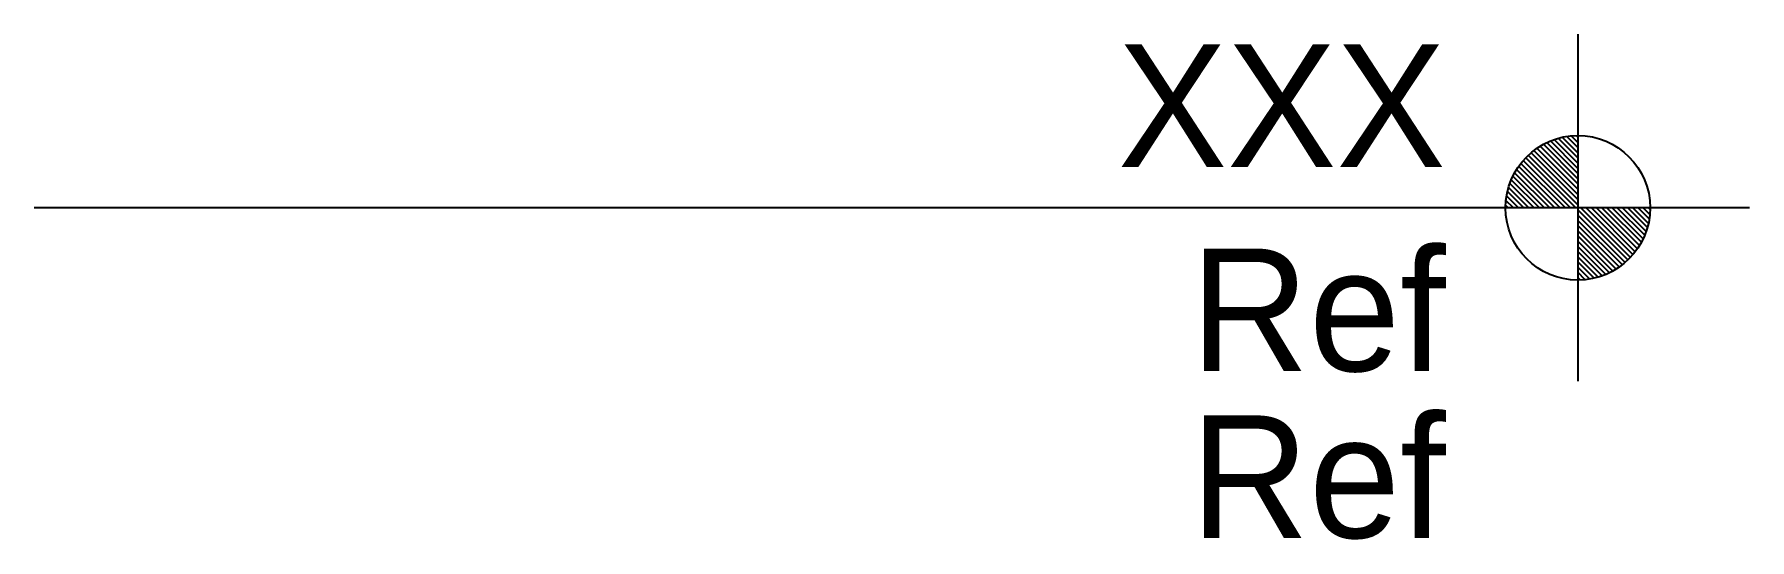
# Model space of a CAD drawing. Header units: inches. Extents: x -12.6 to 1.4, y -2.7 to 1.4.
import ezdxf
from ezdxf.enums import TextEntityAlignment as Align

# ---------------------------------------------------------------- set-up
doc = ezdxf.new("R2010")
doc.units = ezdxf.units.IN
doc.header["$MEASUREMENT"] = 0

# ---------------------------------------------------------------- blocks, each defined once
blk = doc.blocks.new('Elevation Marker - Reversed')
at = {"linetype": 'ByBlock', "lineweight": -2}
h = blk.add_hatch(dxfattribs=at)
h.set_pattern_fill('ANSI31', color=0, scale=0.24, angle=90, style=0)
h.set_pattern_definition([(135, (-196.197722, -48.30566), (-0.0212132034, -0.0212132034), [])])
h.paths.add_polyline_path([(-0.025, 0.59, 0.414214), (-0.615, 0), (-0.025, 0)])
h.paths.add_polyline_path([(0.565, 0), (-0.025, 0), (-0.025, -0.59, 0.414214)])
at = {"color": 0, "linetype": 'ByBlock', "lineweight": -2, "ltscale": 10}
blk.add_line((-0.025, 1.416), (-0.025, -1.416), dxfattribs=at)
at = {"color": 0, "linetype": 'ByBlock', "lineweight": -2}
blk.add_line((1.377, 0), (-12.623, 0), dxfattribs=at)
blk.add_circle((-0.025, 0), 0.59, dxfattribs=at)
blk.add_attdef('HEIGHT', text='', height=1, dxfattribs=at).set_placement((-1.104, 0.333), align=Align.RIGHT)
for p in [(-1.104, -0.333), (-1.104, -1.694)]:
    blk.add_attdef('ELEV_OF', text='', height=1, dxfattribs=at).set_placement(p, align=Align.TOP_RIGHT)

msp = doc.modelspace()

# ---------------------------------------------------------------- block references
ref = msp.add_blockref('Elevation Marker - Reversed', (0, 0))
ref.add_attrib('HEIGHT', 'XXX', dxfattribs={"color": 0, "linetype": 'ByBlock', "lineweight": -2, "height": 1}).set_placement((-1.104, 0.333), align=Align.RIGHT)
ref.add_attrib('ELEV_OF', 'Ref', dxfattribs={"color": 0, "linetype": 'ByBlock', "lineweight": -2, "height": 1}).set_placement((-1.104, -0.333), align=Align.TOP_RIGHT)
ref.add_attrib('ELEV_OF', 'Ref', dxfattribs={"color": 0, "linetype": 'ByBlock', "lineweight": -2, "height": 1}).set_placement((-1.104, -1.694), align=Align.TOP_RIGHT)

doc.saveas('drawing.dxf')
